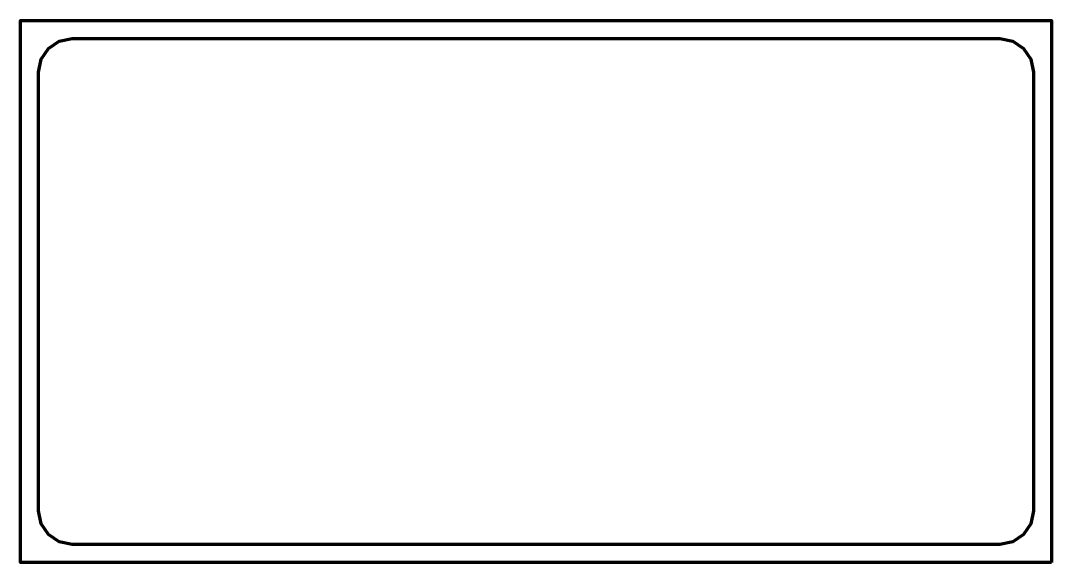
# Model space of a CAD drawing. Header units: millimetres. Extents: x -183 to 393, y -3 to 300.
import ezdxf

# ---------------------------------------------------------------- set-up
doc = ezdxf.new("R2010")
doc.units = ezdxf.units.MM
doc.header["$MEASUREMENT"] = 0
doc.layers.get('0').update_dxf_attribs({"lineweight": 0})
doc.layers.add('Safety', color=7, linetype='Continuous', lineweight=0)

msp = doc.modelspace()

# ---------------------------------------------------------------- linework, layer by layer
at = {"color": 1, "lineweight": 106, "true_color": 0xff0000}
msp.add_lwpolyline([(364.17, 7), (234.58, 7), (105, 7), (-24.58, 7), (-154.17, 7), (-161.5, 8.48), (-167.48, 12.52), (-171.52, 18.5), (-173, 25.83), (-173, 87.17), (-173, 148.5), (-173, 209.83), (-173, 271.17), (-171.52, 278.5), (-167.48, 284.48), (-161.5, 288.52), (-154.17, 290), (-24.58, 290), (105, 290), (234.58, 290), (364.17, 290), (371.5, 288.52), (377.48, 284.48), (381.52, 278.5), (383, 271.17), (383, 209.83), (383, 148.5), (383, 87.17), (383, 25.83), (381.52, 18.5), (377.48, 12.52), (371.5, 8.48)], close=True, dxfattribs=at)
at = {"layer": 'Safety', "color": 1, "lineweight": 106, "true_color": 0xff0000}
msp.add_lwpolyline([(393, -3), (-183, -3), (-183, 300), (393, 300)], close=True, dxfattribs=at)

doc.saveas('drawing.dxf')
